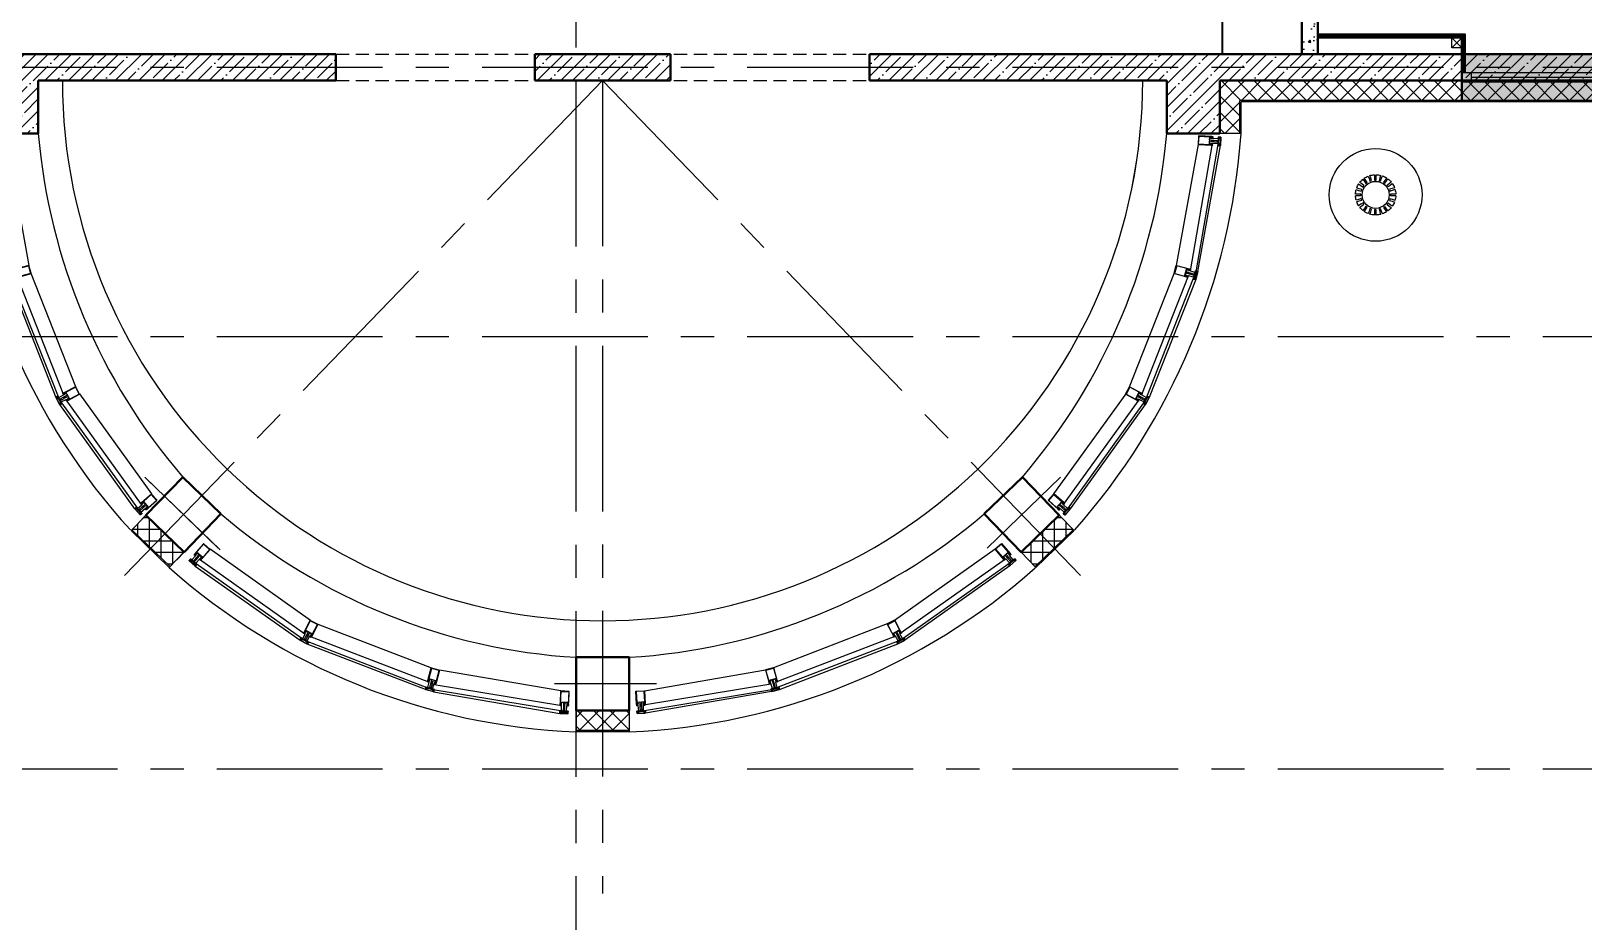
# Model space of a CAD drawing. Header units: millimetres. Extents: x -4447806 to 13389969, y -2188499 to 852203.
# Drawn here: x 4057591 to 4069295, y -611788 to -605075 of the extents above; entities that cross this region are included whole.
import ezdxf
from ezdxf import colors
from ezdxf.entities.mleader import LeaderData, LeaderLine
from ezdxf.math import Vec2, Vec3

# ---------------------------------------------------------------- set-up
doc = ezdxf.new("R2010")
doc.units = ezdxf.units.MM
doc.linetypes.add('ADSK_Штриховая_ш2 п1', pattern=[3, 2, -1])
doc.linetypes.add('CENTER', pattern=[2, 1.25, -0.25, 0.25, -0.25])
for name, color, linetype, lineweight in [('_0', 250, 'Continuous', 9), ('АР_Навесной фасад', 147, 'Continuous', 5), ('АР_Окна БЛОК', 250, 'Continuous', 13), ('АР_Оси', 195, 'Continuous', 9), ('АР_Отметки', 250, 'Continuous', 15), ('АР_Перегородки витражные', 152, 'Continuous', 13), ('АР_Перегородки газоблок', 165, 'Continuous', 30), ('АР_Перегородки газоблок_Штрих', 165, 'Continuous', 5), ('АР_Подоконники', 163, 'Continuous', 9), ('АР_Сущ Несущая стена', 216, 'Continuous', 30), ('АР_тонкая линия', 250, 'Continuous', 0), ('АР_Утеплитель', 250, 'Continuous', 9), ('АР_Штриховка монолит', 250, 'Continuous', 9), ('ОБОРУДОВАНИЕ', 253, 'Continuous', 5)]:
    doc.layers.add(name, color=color, linetype=linetype, lineweight=lineweight)
doc.layers.add('ТХ_подиум скрыть', color=7, linetype='Continuous')
doc.styles.add('ISOCPEUR', font='isocpeur.ttf', dxfattribs={"width": 0.7})
pattern_1 = [(45, (3969483.65, -672094.8), (-88.38835, 88.38835), []), (45, (3969572.04, -672094.8), (-88.38835, 88.38835), [156.25, -31.25, 0, -31.25])]
pattern_2 = [(45, (4104421.79, -672094.8), (-61.87184, 61.87184), []), (135, (4104421.79, -672094.8), (-61.87184, -61.87184), [])]
pattern_3 = [(90, (4104421.79, -672094.8), (-87.5, 0), []), (180, (4104421.79, -672094.8), (-7e-15, -87.5), [])]
pattern_4 = [(335.76716334, (-69115.3163, 318510.941), (0.651582564, 1.447617495), []), (65.76716334, (-69115.3163, 318510.941), (-1.447617495, 0.651582564), [])]

# ---------------------------------------------------------------- blocks, each defined once
blk = doc.blocks.new('стойка витр.')
h = blk.add_hatch()
h.set_pattern_fill('ANSI37', scale=0.5, angle=-69.2328)
h.set_pattern_definition(pattern_4)
edge = h.paths.add_edge_path()
edge.add_line((-23, 14), (-23, 15))
edge.add_arc((-23, 15), 0.427, 20.7605, 72.3)
edge.add_arc((-23, 16), 0.427, 110.764, 252.288, ccw=False)
edge.add_line((-23, 16), (-22, 16))
edge.add_arc((-22, 16), 0.183, 20.749, 110.7854, ccw=False)
edge.add_line((-22, 16), (-22, 16))
edge.add_arc((-22, 16), 0.183, 200.7666, 335.778)
edge.add_line((-22, 16), (-21, 18))
edge.add_arc((-22, 18), 0.637, 344.3928, 381.7249)
edge.add_line((-21, 18), (-23, 22))
edge.add_arc((-23, 22), 0.637, 19.8094, 57.1415)
edge.add_line((-23, 22), (-24, 23))
edge.add_arc((-24, 23), 0.183, 65.7564, 200.7677)
edge.add_line((-25, 23), (-24, 23))
edge.add_arc((-25, 23), 0.183, -69.251, 20.7854, ccw=False)
edge.add_line((-25, 23), (-26, 22))
edge.add_arc((-26, 23), 0.427, 149.2464, 290.7703, ccw=False)
edge.add_arc((-27, 23), 0.427, 329.2344, 380.7738)
edge.add_line((-26, 23), (-27, 24))
edge.add_arc((-27, 24), 0.183, 20.749, 110.7854)
edge.add_line((-27, 24), (-33, 22))
edge.add_arc((-33, 21), 0.306, 107.612, 200.6883)
edge.add_line((-34, 21), (-33, 21))
edge.add_arc((-33, 21), 0.304, 200.7453, 225.8124)
edge.add_line((-33, 21), (-32, 19))
edge.add_arc((-32, 19), 0.305, -108.8628, 45.7814, ccw=False)
edge.add_arc((-29, 28), 9.95, 231.9543, 250.0412, ccw=False)
edge.add_arc((-35, 20), 0.4, 42.3093, 119.225)
edge.add_arc((-35, 20), 0.602, 134.395, 228.6478)
edge.add_arc((-29, 28), 11, 232.0873, 240.8889)
edge.add_arc((-37, 13), 6.09, 40.7589, 60.6144, ccw=False)
edge.add_arc((-33, 17), 0.305, -34.8959, 41.6027, ccw=False)
edge.add_line((-32, 16), (-33, 16))
edge.add_arc((-33, 16), 0.305, 145.1101, 256.4243)
edge.add_line((-33, 15), (-32, 15))
edge.add_arc((-32, 15), 0.305, -34.8899, 76.4243, ccw=False)
edge.add_line((-32, 15), (-32, 14))
edge.add_arc((-32, 14), 0.305, 145.1101, 256.4243)
edge.add_line((-32, 13), (-31, 13))
edge.add_arc((-31, 13), 0.305, -24.2247, 76.4204, ccw=False)
edge.add_line((-31, 13), (-32, 11))
edge.add_arc((-31, 11), 0.305, 155.7711, 290.7403)
edge.add_line((-31, 11), (-23, 14))
edge.add_arc((-23, 14), 0.183, 290.749, 380.749)
edge = h.paths.add_edge_path(flags=16)
edge.add_line((-23, 21), (-22, 19))
edge.add_arc((-23, 18), 0.541, -69.2328, 20.7672, ccw=False)
edge.add_line((-23, 18), (-23, 18))
edge.add_arc((-24, 18), 0.541, 200.7672, 290.7672, ccw=False)
edge.add_line((-24, 18), (-25, 20))
edge.add_arc((-25, 20), 0.541, 110.7672, 200.7672, ccw=False)
edge.add_line((-25, 21), (-24, 21))
edge.add_arc((-24, 21), 0.541, 20.7672, 110.7672, ccw=False)
edge = h.paths.add_edge_path(flags=16)
edge.add_line((-27, 20), (-26, 17))
edge.add_arc((-26, 17), 0.541, -69.2328, 20.7672, ccw=False)
edge.add_line((-26, 16), (-28, 15))
edge.add_arc((-28, 16), 0.541, 200.7672, 290.7672, ccw=False)
edge.add_line((-29, 15), (-30, 19))
edge.add_arc((-30, 19), 0.541, 110.7672, 200.7672, ccw=False)
edge.add_line((-30, 20), (-28, 21))
edge.add_arc((-27, 20), 0.541, 20.7672, 110.7672, ccw=False)
h = blk.add_hatch()
h.set_pattern_fill('ANSI37', scale=0.5, angle=-69.2328)
h.set_pattern_definition([(335.76716334, (-69115.9168, 318510.7132), (0.651582564, 1.447617495), []), (65.76716334, (-69115.9168, 318510.7132), (-1.447617495, 0.651582564), [])])
edge = h.paths.add_edge_path()
edge.add_arc((-61, -46), 0.549, 155.7657, 200.7672)
edge.add_line((-62, -46), (-61, -44))
edge.add_arc((-61, -44), 0.183, 20.7672, 155.7657)
edge.add_line((-61, -44), (-61, -45))
edge.add_arc((-61, -45), 0.183, 200.7672, 290.7672)
edge.add_line((-61, -45), (-59, -44))
edge.add_arc((-60, -44), 0.427, -69.2328, 72.2936)
edge.add_arc((-59, -43), 0.427, 200.7672, 252.2936)
edge.add_line((-60, -43), (-63, -35))
edge.add_arc((-63, -34), 0.305, 110.7672, 200.7672)
edge.add_line((-63, -34), (-61, -33))
edge.add_arc((-60, -34), 0.304, 76.4029, 110.7672)
edge.add_line((-60, -33), (-60, -34))
edge.add_arc((-108, -56), 53, 16.7114, 24.8229)
edge.add_line((-57, -41), (-58, -41))
edge.add_arc((-58, -41), 0.305, 145.1109, 256.4234)
edge.add_line((-58, -42), (-57, -42))
edge.add_arc((-57, -42), 0.305, -34.8891, 76.4234)
edge.add_line((-57, -42), (-57, -43))
edge.add_arc((-57, -43), 0.305, 145.1109, 256.4234)
edge.add_line((-57, -44), (-56, -44))
edge.add_arc((-56, -44), 0.305, -34.8891, 76.4234)
edge.add_line((-56, -44), (-56, -45))
edge.add_arc((-56, -45), 0.305, 145.1109, 256.4234)
edge.add_line((-56, -46), (-55, -46))
edge.add_arc((-56, -46), 0.305, -34.8891, 76.4234)
edge.add_line((-55, -46), (-56, -47))
edge.add_arc((-56, -47), 0.305, 145.1109, 256.4234)
edge.add_line((-56, -47), (-55, -48))
edge.add_arc((-55, -48), 0.305, -34.8891, 76.4234)
edge.add_line((-55, -48), (-55, -49))
edge.add_arc((-55, -49), 0.305, 145.1109, 256.4234)
edge.add_line((-55, -49), (-54, -50))
edge.add_arc((-54, -50), 0.305, -34.8891, 76.4234)
edge.add_line((-54, -50), (-54, -51))
edge.add_arc((-54, -51), 0.305, 145.1109, 256.4234)
edge.add_line((-54, -51), (-53, -51))
edge.add_arc((-53, -52), 0.305, -43.6751, 76.4279)
edge.add_line((-53, -52), (-54, -53))
edge.add_arc((-54, -53), 0.305, 136.3286, 262.7471)
edge.add_arc((-55, -61), 7.99, 59.586, 82.7471)
edge.add_arc((-51, -54), 0.305, 253.291, 419.586)
edge.add_arc((-53, -61), 6.03, 73.291, 110.7672)
edge.add_line((-55, -55), (-55, -55))
edge.add_arc((-55, -55), 0.427, 200.7672, 290.7672)
edge.add_line((-55, -55), (-57, -51))
edge.add_arc((-56, -51), 0.427, 149.2366, 200.7672)
edge.add_arc((-57, -51), 0.427, -30.7634, 40.0143)
edge.add_arc((-57, -51), 0.427, 40.0005, 110.7672)
edge.add_line((-57, -50), (-58, -51))
edge.add_arc((-58, -51), 0.183, 110.7672, 200.7672)
edge.add_line((-58, -51), (-58, -51))
edge.add_arc((-59, -51), 0.183, 245.7686, 380.7672)
edge.add_line((-59, -51), (-60, -51))
edge.add_arc((-60, -50), 0.549, 200.7672, 245.7686)
edge.add_line((-60, -50), (-62, -46))
edge = h.paths.add_edge_path(flags=16)
edge.add_arc((-59, -49), 0.541, 200.7672, 290.7672)
edge.add_line((-61, -47), (-60, -49))
edge.add_arc((-60, -47), 0.541, 110.7672, 200.7672)
edge.add_line((-59, -46), (-60, -46))
edge.add_arc((-59, -46), 0.541, 20.7672, 110.7672)
edge.add_line((-58, -48), (-59, -46))
edge.add_arc((-58, -49), 0.541, -69.2328, 20.7672)
edge.add_line((-59, -50), (-58, -49))
h = blk.add_hatch()
h.set_pattern_fill('ANSI37', scale=0.5, angle=-69.2328)
h.set_pattern_definition(pattern_4)
edge = h.paths.add_edge_path()
edge.add_line((-8, -26), (-7, -27))
edge.add_arc((-8, -27), 0.427, -30.7656, 20.7738, ccw=False)
edge.add_arc((-7, -27), 0.427, 149.2464, 290.7703)
edge.add_line((-7, -28), (-6, -27))
edge.add_arc((-6, -27), 0.183, 290.749, 380.7854)
edge.add_line((-6, -27), (-6, -27))
edge.add_arc((-6, -27), 0.183, 65.7564, 200.7677, ccw=False)
edge.add_line((-5, -27), (-4, -27))
edge.add_arc((-4, -28), 0.637, 19.8094, 57.1415, ccw=False)
edge.add_line((-4, -28), (-2, -31))
edge.add_arc((-3, -32), 0.637, -15.6072, 21.7249, ccw=False)
edge.add_line((-2, -32), (-3, -33))
edge.add_arc((-3, -33), 0.183, 200.7666, 335.778, ccw=False)
edge.add_line((-3, -33), (-3, -33))
edge.add_arc((-3, -33), 0.183, 20.749, 110.7854)
edge.add_line((-3, -33), (-4, -34))
edge.add_arc((-4, -34), 0.427, 110.764, 252.288)
edge.add_arc((-5, -35), 0.427, 20.7605, 72.3, ccw=False)
edge.add_line((-4, -35), (-4, -36))
edge.add_arc((-4, -36), 0.183, -69.251, 20.7854, ccw=False)
edge.add_line((-4, -36), (-11, -38))
edge.add_arc((-11, -38), 0.306, 200.846, 293.9223, ccw=False)
edge.add_line((-11, -38), (-11, -38))
edge.add_arc((-11, -37), 0.304, 175.722, 200.789, ccw=False)
edge.add_line((-11, -37), (-11, -35))
edge.add_arc((-12, -35), 0.305, 355.7529, 510.3972)
edge.add_arc((-3, -40), 9.95, 151.4932, 169.58)
edge.add_arc((-13, -38), 0.4, 282.3093, 359.225, ccw=False)
edge.add_arc((-13, -38), 0.602, 172.8865, 267.1393, ccw=False)
edge.add_arc((-3, -40), 11, 160.6454, 169.447, ccw=False)
edge.add_arc((-19, -34), 6.09, 340.92, 360.7754)
edge.add_arc((-13, -34), 0.305, 359.9316, 436.4302)
edge.add_line((-13, -34), (-14, -34))
edge.add_arc((-14, -33), 0.305, 145.1101, 256.4243, ccw=False)
edge.add_line((-14, -33), (-14, -32))
edge.add_arc((-14, -32), 0.305, 325.1101, 436.4243)
edge.add_line((-14, -32), (-15, -32))
edge.add_arc((-15, -31), 0.305, 145.1101, 256.4243, ccw=False)
edge.add_line((-15, -31), (-14, -30))
edge.add_arc((-15, -30), 0.305, 325.1139, 425.759)
edge.add_line((-15, -30), (-16, -29))
edge.add_arc((-16, -29), 0.305, 110.794, 245.7633, ccw=False)
edge.add_line((-16, -29), (-8, -26))
edge.add_arc((-8, -26), 0.183, 20.7854, 110.7854, ccw=False)
edge = h.paths.add_edge_path(flags=16)
edge.add_line((-3, -31), (-4, -29))
edge.add_arc((-5, -29), 0.541, 20.7672, 110.7672)
edge.add_line((-5, -28), (-6, -29))
edge.add_arc((-6, -29), 0.541, 110.7672, 200.7672)
edge.add_line((-6, -29), (-5, -32))
edge.add_arc((-5, -32), 0.541, 200.7672, 290.7672)
edge.add_line((-5, -32), (-4, -32))
edge.add_arc((-4, -31), 0.541, 290.7672, 380.7672)
edge = h.paths.add_edge_path(flags=16)
edge.add_line((-7, -33), (-8, -29))
edge.add_arc((-9, -30), 0.541, 20.7672, 110.7672)
edge.add_line((-9, -29), (-11, -30))
edge.add_arc((-11, -31), 0.541, 110.7672, 200.7672)
edge.add_line((-11, -31), (-10, -34))
edge.add_arc((-10, -34), 0.541, 200.7672, 290.7672)
edge.add_line((-9, -35), (-7, -34))
edge.add_arc((-7, -33), 0.541, 290.7672, 380.7672)
at = {"lineweight": 0, "ltscale": 100, "transparency": 33554687}
for points in [[(-69, -58), (-90, -2), (-90, -1), (-89, -1), (-89, -1), (-88, -3), (-87, -3), (-87, -3), (-86, -3), (-87, -1), (-87, 0), (-82, 2), (-81, 1), (-80, 1), (-77, 4), (-78, 5), (-90, 0), (-91, -2), (-70, -59), (-68, -60), (-55, -55), (-55, -54), (-59, -54), (-59, -54), (-60, -56), (-65, -58), (-66, -57), (-67, -55), (-67, -55), (-68, -55), (-68, -56), (-67, -58), (-67, -58), (-68, -59)], [(66, 59), (-27, 24), (-26, 22), (-25, 22), (-25, 22), (-25, 23), (-21, 25), (-19, 21), (-19, 21), (-19, 21), (-18, 17), (-22, 16), (-23, 17), (-23, 16), (-23, 16), (-23, 14), (-17, 16), (-16, 17), (-15, 20), (-15, 20), (-17, 24), (-17, 25), (-17, 25), (-14, 27), (-12, 26), (-4, 5), (-5, 4), (-33, -7), (-33, -7), (-32, -8), (-31, -9), (-30, -9), (-30, -9), (-29, -9), (-29, -8), (-28, -9), (-27, -8), (-27, -8), (-26, -8), (-25, -7), (-25, -7), (-25, -7), (-24, -7), (-24, -6), (-23, -7), (-22, -6), (-22, -6), (-21, -6), (-20, -6), (-20, -5), (-20, -5), (-19, -5), (-18, -4), (-18, -5), (-17, -4), (-15, -5), (-15, -6), (-16, -8), (-16, -9), (-16, -8), (-17, -9), (-18, -9), (-18, -9), (-19, -9), (-19, -10), (-20, -10), (-21, -10), (-21, -11), (-21, -10), (-23, -11), (-23, -11), (-23, -11), (-24, -11), (-24, -12), (-25, -12), (-26, -12), (-26, -13), (-26, -12), (-28, -13), (-28, -13), (-28, -13), (-29, -13), (-29, -14), (-30, -15), (-29, -16), (-29, -16), (-1, -6), (0, -6), (8, -28), (8, -29), (4, -31), (3, -30), (3, -29), (2, -25), (2, -25), (-1, -23), (-2, -23), (-8, -25), (-7, -27), (-6, -28), (-6, -27), (-6, -26), (-2, -25), (0, -28), (0, -28), (0, -29), (1, -32), (-4, -34), (-4, -33), (-4, -33), (-5, -34), (-4, -36), (89, -1), (89, 1), (67, 59)], [(64, 56), (85, 0), (11, -28), (-11, 28)]]:
    blk.add_lwpolyline(points, close=True, dxfattribs=at)
for points in [[(-74, -6), (-74, -6), (-75, -6), (-74, -7), (-77, -8, -0.414362), (-77, -8), (-79, -2, -0.414326), (-79, 0), (-77, 0), (-77, -1), (-76, 0), (-76, 0), (-77, 3, 0.551224), (-78, 4), (-80, 1, -0.267349), (-81, 1), (-82, 1, 0.249629), (-83, 1), (-86, -2, 0.827043), (-86, -3), (-82, -2, -0.414326), (-81, -2), (-78, -9, 0.414326), (-77, -10), (-76, -9, -0.082799), (-72, -16), (-68, -26), (-68, -26), (-68, -26), (-65, -35, -0.082799), (-63, -43), (-64, -44, 0.414326), (-65, -45), (-62, -52, -0.414326), (-62, -53), (-66, -55, 0.827043), (-66, -56), (-61, -56, 0.249629), (-61, -55), (-60, -54, -0.267349), (-59, -54), (-56, -54, 0.551224), (-56, -54), (-57, -51), (-57, -50), (-58, -50), (-58, -51), (-59, -52, -0.414326), (-60, -51), (-63, -45, -0.414362), (-63, -45), (-60, -44), (-60, -45), (-60, -45), (-59, -44)], [(-32, -8), (-33, -7, 0.523933), (-33, -7), (-64, -19, 0.414326), (-65, -20), (-64, -21, 0.410627), (-63, -21), (-63, -21, 0.492552), (-63, -21), (-63, -20, -0.441111), (-63, -20), (-61, -19, -0.208057), (-60, -19, -0.000016), (-57, -21, -0.439819), (-56, -22, -0.000016), (-58, -25, -0.208057), (-58, -26), (-60, -27, -0.441111), (-60, -26), (-61, -26, 0.492552), (-61, -26), (-61, -26, 0.410627), (-62, -27), (-61, -28, 0.414326), (-61, -28), (-30, -17, 0.523933), (-29, -16), (-30, -15)]]:
    blk.add_lwpolyline(points, format="xyb", close=True, dxfattribs=at)
at = {"color": 7, "lineweight": 0, "ltscale": 100, "transparency": 33554687}
for points in [[(-74, 3, 0.57795), (-74, 4), (-75, 4, -0.615334), (-75, 4, 0.101403), (-74, 7, 0.887085), (-74, 7, -0.164997), (-77, 5), (-77, 5, 0.414304), (-78, 4), (-76, 1, 0.228696), (-76, 1, -0.319049), (-76, 0, -0.319002), (-76, 0), (-77, -1, -0.4144), (-77, -1), (-78, 0, 0.668339), (-78, 0), (-79, -2, 0.198883), (-79, -2), (-77, -6, 0.198883), (-77, -7), (-75, -7, 0.668339), (-75, -7), (-75, -7, -0.4144), (-75, -7), (-74, -6, -0.710202), (-73, -7, 0.228696), (-73, -7), (-70, -16, 0.414362), (-70, -16), (-67, -15, 0.151171), (-67, -15), (-67, -15, 0.035408), (-70, -8), (-71, -7, -0.527868), (-71, -7), (-70, -6, 0.527868), (-71, -6), (-72, -5, -0.527868), (-72, -5), (-71, -4, 0.527868), (-71, -4), (-72, -4, -0.527868), (-72, -3), (-72, -2, 0.527868), (-72, -2), (-73, -2, -0.527868), (-73, -1), (-73, 0, 0.527868), (-73, 0), (-74, 0, -0.527868), (-74, 1), (-73, 1, 0.527868), (-74, 2), (-74, 2, -0.527868), (-75, 3)], [(-23, 14), (-23, 15, 0.228752), (-23, 15, -0.710164), (-23, 16), (-22, 16, -0.4144), (-22, 16), (-22, 16, 0.66825), (-22, 16), (-21, 18, 0.164348), (-21, 18), (-23, 22, 0.164348), (-23, 22), (-24, 23, 0.66825), (-25, 23), (-24, 23, -0.4144), (-25, 23), (-26, 22, -0.710164), (-26, 23, 0.228752), (-26, 23), (-27, 24, 0.4144), (-27, 24), (-33, 22, 0.430028), (-34, 21), (-33, 21, 0.109814), (-33, 21), (-32, 19, -0.800036), (-32, 18, -0.079083), (-35, 20, 0.348803), (-35, 20, 0.436125), (-35, 19, 0.038423), (-34, 18, -0.086853), (-32, 17, -0.346763), (-32, 16), (-33, 16, 0.527877), (-33, 15), (-32, 15, -0.527877), (-32, 15), (-32, 14, 0.527877), (-32, 13), (-31, 13, -0.469739), (-31, 13), (-32, 11, 0.667984), (-31, 11), (-23, 14, 0.414214)], [(-53, -51, -0.57795), (-53, -52), (-54, -53, 0.615334), (-54, -53, -0.101403), (-51, -54, -0.887085), (-51, -55, 0.164997), (-55, -55), (-55, -55, -0.414304), (-55, -55), (-57, -51, -0.228696), (-57, -51, 0.319049), (-57, -50, 0.319002), (-57, -50), (-58, -51, 0.4144), (-58, -51), (-58, -51, -0.668339), (-59, -51), (-60, -51, -0.198883), (-60, -50), (-62, -46, -0.198883), (-62, -46), (-61, -44, -0.668339), (-61, -44), (-61, -45, 0.4144), (-61, -45), (-59, -44, 0.710202), (-59, -43, -0.228696), (-60, -43), (-63, -35, -0.414362), (-63, -34), (-61, -33, -0.151171), (-60, -33), (-60, -34, -0.035408), (-57, -41), (-58, -41, 0.527868), (-58, -42), (-57, -42, -0.527868), (-57, -42), (-57, -43, 0.527868), (-57, -44), (-56, -44, -0.527868), (-56, -44), (-56, -45, 0.527868), (-56, -46), (-55, -46, -0.527868), (-55, -46), (-56, -47, 0.527868), (-56, -47), (-55, -48, -0.527868), (-55, -48), (-55, -49, 0.527868), (-55, -49), (-54, -50, -0.527868), (-54, -50), (-54, -51, 0.527868), (-54, -51)], [(-8, -26), (-7, -27, -0.228752), (-7, -27, 0.710164), (-7, -28), (-6, -27, 0.4144), (-6, -27), (-6, -27, -0.66825), (-5, -27), (-4, -27, -0.164348), (-4, -28), (-2, -31, -0.164348), (-2, -32), (-3, -33, -0.66825), (-3, -33), (-3, -33, 0.4144), (-3, -33), (-4, -34, 0.710164), (-4, -34, -0.228752), (-4, -35), (-4, -36, -0.4144), (-4, -36), (-11, -38, -0.430028), (-11, -38), (-11, -38, -0.109814), (-11, -37), (-11, -35, 0.800036), (-12, -35, 0.079083), (-13, -38, -0.348803), (-13, -38, -0.436125), (-14, -38, -0.038423), (-13, -36, 0.086853), (-13, -34, 0.346763), (-13, -34), (-14, -34, -0.527877), (-14, -33), (-14, -32, 0.527877), (-14, -32), (-15, -32, -0.527877), (-15, -31), (-14, -30, 0.469739), (-15, -30), (-16, -29, -0.667984), (-16, -29), (-8, -26, -0.414214)]]:
    blk.add_lwpolyline(points, format="xyb", close=True, dxfattribs=at)
for points in [[(-72, 0), (-73, 0)], [(-27, 24), (-27, 24)], [(-23, 14), (-23, 14)]]:
    blk.add_lwpolyline(points, dxfattribs=at)
blk.add_lwpolyline([(-73, 0), (-55, -48), (-54, -48), (-72, 0)], close=True)
at = {"lineweight": 0, "ltscale": 100, "transparency": 33554687}
for points in [[(-70, -6), (-69, -6), (-31, 9), (-31, 9), (-31, 11)], [(-56, -42), (-56, -41), (-17, -27), (-17, -27), (-16, -29)]]:
    blk.add_lwpolyline(points, dxfattribs=at)
at = {"color": 7}
for points in [[(-27, 20), (-26, 17, -0.414214), (-26, 16), (-28, 15, -0.414214), (-29, 15), (-30, 19, -0.414214), (-30, 20), (-28, 21, -0.414214)], [(-23, 21), (-22, 19, -0.414214), (-23, 18), (-23, 18, -0.414214), (-24, 18), (-25, 20, -0.414214), (-25, 21), (-24, 21, -0.414214)], [(-75, -2), (-74, -4, -0.414214), (-75, -5), (-76, -5, -0.414214), (-77, -5), (-78, -3, -0.414214), (-77, -2), (-76, -2, -0.414214)], [(-58, -48), (-59, -46, 0.414214), (-59, -46), (-60, -46, 0.414214), (-61, -47), (-60, -49, 0.414214), (-59, -50), (-58, -49, 0.414214)], [(-7, -33), (-8, -29, 0.414214), (-9, -29), (-11, -30, 0.414214), (-11, -31), (-10, -34, 0.414214), (-9, -35), (-7, -34, 0.414214)], [(-3, -31), (-4, -29, 0.414214), (-5, -28), (-6, -29, 0.414214), (-6, -29), (-5, -32, 0.414214), (-5, -32), (-4, -32, 0.414214)]]:
    blk.add_lwpolyline(points, format="xyb", close=True, dxfattribs=at)
at = {"color": 7, "lineweight": 0, "ltscale": 100, "transparency": 33554687}
blk.add_arc((-33, 21), 0.305, 110.7562, 200.7779, dxfattribs=at)
blk = doc.blocks.new('A$Ccadbda81')
at = {"layer": 'АР_Перегородки витражные', "color": 5}
for p, q in [((89, -1005), (-114, -61)), ((-95, -53), (104, -1006)), ((145, -997), (-54, -43)), ((55, -46), (251, -953)), ((508, -1935), (124, -1053)), ((163, -1037), (546, -1918)), ((636, -1855), (270, -1012)), ((108, -1064), (489, -1941)), ((533, -1980), (1130, -2751)), ((1163, -2725), (567, -1955)), ((666, -1908), (1236, -2643)), ((1113, -2760), (520, -1993))]:
    blk.add_line(p, q, dxfattribs=at)
at = {"layer": 'АР_Перегородки витражные', "xscale": -1}
for p, rotation in [((-31, -22), 206.0439613467204), ((1196, -2723), 244.0437384224219)]:
    blk.add_blockref('стойка витр.', p, dxfattribs=dict(at, rotation=rotation))
at = {"layer": 'АР_Перегородки витражные'}
for p, rotation in [((181, -1008), 357.0718620546067), ((579, -1924), 9.301548555461455)]:
    blk.add_blockref('стойка витр.', p, dxfattribs=dict(at, rotation=rotation))
blk = doc.blocks.new('M_Сток крыши - Сетчатый фильтр 380 мм - Слив 200 мм 2-3193379-Кровля')
at = {"layer": 'ОБОРУДОВАНИЕ', "color": 3, "lineweight": 20, "flags": 128}
for points in [[(-70, 88), (-82, 104), (-93, 120)], [(-83, 128), (-71, 112), (-59, 95)], [(-40, 105), (-46, 124), (-52, 143)], [(-40, 147), (-34, 128), (-28, 109)], [(-6, 112), (-6, 132), (-6, 152)], [(6, 152), (6, 132), (6, 112)], [(28, 109), (34, 128), (40, 147)], [(52, 143), (46, 124), (40, 105)], [(59, 95), (71, 112), (83, 128)], [(93, 120), (82, 104), (70, 88)], [(-152, 9), (-132, 9), (-112, 9)], [(-108, 31), (-127, 37), (-146, 44)], [(-142, 56), (-123, 49), (-104, 43)], [(-93, 63), (-109, 74), (-126, 86)], [(-118, 96), (-102, 85), (-86, 73)], [(86, 73), (102, 85), (118, 96)], [(126, 86), (109, 74), (93, 63)], [(104, 43), (123, 49), (142, 56)], [(146, 44), (127, 37), (108, 31)], [(112, 9), (132, 9), (152, 9)], [(-112, -4), (-132, -4), (-152, -4)], [(-147, -38), (-128, -32), (-109, -26)], [(-106, -38), (-125, -44), (-144, -51)], [(-128, -82), (-112, -71), (-96, -59)], [(-88, -69), (-105, -81), (-121, -93)], [(-96, -118), (-84, -102), (-72, -86)], [(-62, -94), (-74, -110), (-86, -126)], [(-54, -143), (-48, -124), (-42, -104)], [(-29, -108), (-36, -128), (-42, -147)], [(-6, -152), (-6, -132), (-6, -112)], [(6, -112), (6, -132), (6, -152)], [(42, -147), (36, -128), (29, -108)], [(42, -104), (48, -124), (54, -143)], [(86, -126), (74, -110), (62, -94)], [(72, -86), (84, -102), (96, -118)], [(121, -93), (105, -81), (88, -69)], [(96, -59), (112, -71), (128, -82)], [(144, -51), (125, -44), (106, -38)], [(109, -26), (128, -32), (147, -38)], [(152, -4), (132, -4), (112, -4)]]:
    blk.add_lwpolyline(points, dxfattribs=at)
at = {"layer": 'ОБОРУДОВАНИЕ', "color": 3, "lineweight": 20}
for radius, start, end in [(350, 360, 180), (152, 127.775, 140.7677), (152, 110.0657, 122.9987), (152, 92.388, 105.2896), (152, 74.7104, 87.612), (152, 57.0013, 69.9343), (152, 39.2323, 52.225), (152, 163.3962, 176.5684), (152, 145.5443, 158.6195), (112, 175.3454, 180), (112, 157.4148, 163.893), (102, 360, 180), (112, 139.6161, 146.0938), (112, 121.9295, 128.4067), (112, 104.3243, 110.801), (112, 86.7618, 93.2382), (112, 69.199, 75.6757), (112, 51.5933, 58.0705), (112, 33.9062, 40.3839), (112, 16.107, 22.5852), (112, 360, 4.6546), (152, 21.3805, 34.4557), (152, 3.4316, 16.6038), (350, 180, 360), (152, 181.3452, 194.6195), (152, 199.3962, 212.7677), (152, 217.5443, 230.9987), (112, 180, 181.8238), (112, 193.4148, 199.893), (102, 180, 360), (112, 211.6161, 218.0938), (112, 229.9295, 236.4067), (112, 248.3243, 254.801), (112, 266.7618, 273.2382), (112, 285.199, 291.6757), (112, 303.5933, 310.0705), (112, 321.9062, 328.3839), (152, 309.0013, 322.4557), (112, 340.107, 346.5852), (112, 358.1762, 360), (152, 327.2323, 340.6038), (152, 345.3805, 358.6548), (152, 235.775, 249.2896), (152, 254.0657, 267.612), (152, 272.388, 285.9343), (152, 290.7104, 304.225)]:
    blk.add_arc((0, 0), radius, start, end, dxfattribs=at)
blk = doc.blocks.new('A$Ce02d65bd')
at = {"ltscale": 100}
for points in [[(0, 0), (0, 75), (75, 75), (75, 0), (0, 0)], [(0, 0), (75, 75)], [(0, 75), (75, 0)]]:
    blk.add_lwpolyline(points, dxfattribs=at)
blk = doc.blocks.new('_DotSmall')
at = {"color": 0, "linetype": 'ByBlock', "const_width": 0.5}
blk.add_lwpolyline([(-0.0625, 0, 1), (0.0625, 0, 1)], format="xyb", close=True, dxfattribs=at)
blk = doc.blocks.new('*U552')
at = {"true_color": 0xffffff}
h = blk.add_hatch(color=7, dxfattribs=at)
h.dxf.hatch_style = 1
h.paths.add_polyline_path([(-1310, -140), (0, -140), (0, 220), (-1310, 220)])
at = {"lineweight": 30}
for p, q in [((-1310, -140), (-1310, 220)), ((0, -140), (0, 220))]:
    blk.add_line(p, q, dxfattribs=at)
for p, q in [((0, 220), (-1310, 220)), ((-1310, 70), (0, 70)), ((-1310, 0), (0, 0)), ((-1240, 0), (-1240, 70)), ((-1240, 35), (-70, 35)), ((-70, 0), (-70, 70)), ((-1310, -140), (0, -140)), ((-1310, -140), (-1310, -140)), ((-1310, -140), (-1310, -140)), ((0, -140), (0, -140)), ((0, -140), (0, -140))]:
    blk.add_line(p, q)

msp = doc.modelspace()

# ---------------------------------------------------------------- hatches: boundary and pattern name
at = {"layer": 'АР_Перегородки газоблок_Штрих', "ltscale": 100}
h = msp.add_hatch(dxfattribs=at)
h.set_pattern_fill('AR-CONC', color=256, scale=30)
h.set_pattern_definition([(50, (3969483.65, -672094.8), (215.17805, -18.82564), [22.5, -247.5]), (355, (3969483.65, -672094.8), (-41.6254, 225.65764), [18, -198]), (100.45144, (3969501.59, -672096.37), (173.55265, 206.832), [19.12206, -210.34263]), (46.1842, (3969483.65, -672034.8), (320.1724, -49.6558), [33.75, -371.25]), (96.63564, (3969510.34, -672038.94), (280.3986, 292.2356), [28.6831, -315.5141]), (351.18416, (3969483.65, -672034.8), (280.3986, 292.2356), [27, -297]), (21, (3969513.65, -672049.8), (179.07212, -120.78567), [22.5, -247.5]), (326, (3969513.65, -672049.8), (72.9946, 217.545), [18, -198]), (71.45144, (3969528.58, -672059.86), (252.0667, 96.75935), [19.12206, -210.34263]), (37.5, (3969483.654, -672094.8), (3.647957, 99.868156), [0, -195.6, 0, -201, 0, -198.75]), (7.5, (3969483.65, -672094.8), (78.92086, 118.32351), [0, -114.6, 0, -191.1, 0, -75.75]), (327.5, (3969416.754, -672094.8), (160.14673, -6.76646), [0, -75, 0, -234, 0, -310.5]), (317.5, (3969386.75, -672094.8), (174.95585, 30.0315), [0, -97.5, 0, -155.4, 0, -220.5])])
h.paths.add_polyline_path([(4067174.49, -601099.115), (4067174.521, -605249.115), (4067294.521, -605249.115), (4067294.49, -601099.114)])
at = {"layer": 'АР_Утеплитель', "ltscale": 100}
h = msp.add_hatch(dxfattribs=at)
h.set_pattern_fill('ANSI37', color=256, scale=700)
h.set_pattern_definition([(45, (3082459.48, -567735.58), (-61.871843, 61.871843), []), (135, (3082459.48, -567735.58), (-61.871843, -61.871843), [])])
h.paths.add_polyline_path([(4042385.93, -569719.115), (4045515.93, -569719.115), (4045515.93, -572649.115), (4048636.086, -572649.115), (4048636.086, -580669.115), (4044835.93, -580669.115), (4044835.93, -580799.115), (4039445.93, -580799.115), (4039445.93, -589409.115), (4044421.113, -589409.115), (4044421.113, -585444.115), (4079221.113, -585444.115), (4079221.113, -589409.115), (4089721.113, -589409.115), (4089721.113, -607279.115), (4096071.129, -607279.115), (4096071.097, -616989.115), (4082971.113, -616989.115), (4082971.113, -610639.115), (4075091.113, -610639.115), (4075091.113, -605449.115), (4066555.81, -605449.115), (4066555.81, -605849.115), (4066705.81, -605849.115), (4066705.81, -605599.115), (4074941.113, -605599.115), (4074941.113, -610789.115), (4082821.113, -610789.115), (4082821.113, -617139.115), (4096221.097, -617139.115), (4096221.129, -607129.115), (4089871.113, -607129.115), (4089871.113, -589259.115), (4079371.113, -589259.115), (4079371.113, -585294.115), (4044271.113, -585294.115), (4044271.113, -589259.115), (4039595.93, -589259.115), (4039595.93, -580949.115), (4044985.93, -580949.115), (4044985.93, -580819.115), (4048786.086, -580819.115), (4048786.086, -572499.115), (4045665.93, -572499.115), (4045665.93, -569569.115), (4042535.93, -569569.115), (4042535.93, -569175.297), (4042385.468, -569175.297)])
h = msp.add_hatch(dxfattribs=at)
h.set_pattern_fill('ANSI37', color=256, scale=700, angle=45)
h.set_pattern_definition(pattern_3)
h.paths.add_polyline_path([(4058743.841, -609006.457), (4058639.621, -609114.38), (4058351.885, -608836.517), (4058456.062, -608728.638)])
h = msp.add_hatch(dxfattribs=at)
h.set_pattern_fill('ANSI37', color=256, scale=700, angle=45)
h.set_pattern_definition(pattern_3)
h.paths.add_polyline_path([(4065058.347, -609006.457), (4065162.567, -609114.38), (4065450.303, -608836.517), (4065346.126, -608728.638)])
h = msp.add_hatch(dxfattribs=at)
h.set_pattern_fill('ANSI37', color=256, scale=700)
h.set_pattern_definition(pattern_2)
h.paths.add_polyline_path([(4061701.094, -610201.265), (4061701.094, -610351.296), (4062101.094, -610351.296), (4062101.094, -610201.327)])
h = msp.add_hatch(dxfattribs=at)
h.set_pattern_fill('ANSI37', color=256, scale=700)
h.set_pattern_definition(pattern_2)
h.paths.add_polyline_path([(4061701.094, -610201.265), (4061701.094, -610351.296), (4062101.094, -610351.296), (4062101.094, -610201.327)])
at = {"layer": 'АР_Штриховка монолит', "ltscale": 100}
h = msp.add_hatch(dxfattribs=at)
h.set_pattern_fill('ANSI35', color=256, scale=500)
h.set_pattern_definition(pattern_1)
h.paths.add_polyline_path([(4059889.13, -605249.115), (4048676.113, -605249.102), (4048676.113, -605449.128), (4057243.5, -605449.121), (4057243.5, -605849.115), (4057645.681, -605849.115), (4057645.681, -605449.118), (4059889.13, -605449.115)])
h = msp.add_hatch(dxfattribs=at)
h.set_pattern_fill('ANSI35', color=256, scale=500)
h.set_pattern_definition(pattern_1)
h.paths.add_polyline_path([(4062413.133, -605249.115), (4061389.13, -605249.115), (4061389.13, -605449.115), (4062413.133, -605449.115)])
h = msp.add_hatch(dxfattribs=at)
h.set_pattern_fill('ANSI35', color=256, scale=500)
h.set_pattern_definition(pattern_1)
h.paths.add_polyline_path([(4075091.113, -605249.115), (4063913.133, -605249.115), (4063913.133, -605449.115), (4066155.81, -605449.115), (4066155.81, -605849.115), (4066555.81, -605849.115), (4066555.81, -605449.115), (4075091.113, -605449.115)])

# ---------------------------------------------------------------- linework, layer by layer
for points in [[(4068406.113, -605391.026), (4068406.113, -605101.859), (4067294.521, -605101.859)], [(4068393.613, -605391.026), (4068393.613, -605114.359), (4067294.521, -605114.359)], [(4068381.113, -605371.371), (4068381.113, -605126.859), (4067294.521, -605126.859)]]:
    msp.add_lwpolyline(points)
at = {"layer": 'АР_Навесной фасад', "ltscale": 100}
for p, q in [((4074941.113, -605599.115), (4066705.81, -605599.115)), ((4074931.113, -605609.115), (4066715.81, -605609.115)), ((4066715.81, -605849.115), (4066555.81, -605849.115)), ((4058344.938, -608843.71), (4058456.084, -608728.616)), ((4058743.82, -609006.479), (4058632.674, -609121.574)), ((4061701.094, -610201.296), (4061701.094, -610361.296))]:
    msp.add_line(p, q, dxfattribs=at)
at = {"layer": 'АР_Навесной фасад', "color": 18, "ltscale": 100, "true_color": 0x000000}
for points in [[(4066705.81, -605849.115), (4066705.81, -605599.115)], [(4066715.81, -605849.115), (4066715.81, -605609.115)], [(4058457.585, -608727.034), (4058401.964, -608784.631)], [(4065344.603, -608727.034), (4065457.249, -608843.71)], [(4058344.938, -608843.71), (4058632.674, -609121.574)], [(4058351.885, -608836.517), (4058639.621, -609114.38)], [(4065450.303, -608836.517), (4065162.567, -609114.38)], [(4065457.249, -608843.71), (4065169.514, -609121.574)], [(4058745.321, -609004.897), (4058689.629, -609062.595)], [(4065056.867, -609004.897), (4065169.5, -609121.587)], [(4061701.113, -610199.115), (4061701.094, -610279.306)], [(4061701.132, -610199.115), (4061701.113, -610279.306)], [(4062101.113, -610199.115), (4062101.113, -610361.367)], [(4062101.094, -610351.296), (4061701.094, -610351.296)], [(4062101.094, -610361.296), (4061701.094, -610361.296)]]:
    msp.add_lwpolyline(points, dxfattribs=at)
at = {"layer": 'АР_Оси', "linetype": 'CENTER', "ltscale": 1000}
for p, q in [((4061701.113, -618700.387), (4061701.113, -584392.909)), ((4014992.357, -605349.115), (4098589.522, -605349.115)), ((4061901.113, -605449.115), (4058295.836, -609182.488)), ((4061901.113, -605449.115), (4061901.113, -611581.192)), ((4061901.113, -605449.115), (4065506.39, -609182.488)), ((4014992.357, -607379.115), (4098589.522, -607379.115)), ((4058448.363, -608440.077), (4059001.953, -608974.673)), ((4058463.603, -608454.813), (4059017.193, -608989.409)), ((4065353.844, -608440.077), (4064800.254, -608974.673)), ((4065353.863, -608440.077), (4064800.273, -608974.673)), ((4062307.097, -609999.115), (4061537.517, -609999.115)), ((4062307.116, -609999.115), (4061537.536, -609999.115)), ((4014992.357, -610639.115), (4098589.522, -610639.115))]:
    msp.add_line(p, q, dxfattribs=at)
at = {"layer": 'АР_Перегородки газоблок', "ltscale": 100}
for points in [[(4067174.49, -605249.115), (4067174.49, -601099.115)], [(4067294.509, -601099.115), (4067294.521, -605249.115)]]:
    msp.add_lwpolyline(points, dxfattribs=at)
at = {"layer": 'АР_Подоконники', "ltscale": 100}
for centre, start, end in [((4061900.727, -605449.559), 179.9937479, 225.9993704), ((4061900.746, -605449.559), 179.9937479, 225.9993704), ((4061900.727, -605449.559), 314.0080565, 0.0062521), ((4061900.746, -605449.559), 314.0080565, 0.0062521), ((4061900.727, -605449.559), 225.9993704, 270.0051623), ((4061900.746, -605449.559), 225.9993704, 270.0051623), ((4061900.727, -605449.559), 270.0051623, 314.0080565), ((4061900.746, -605449.559), 270.0051623, 314.0080565)]:
    msp.add_arc(centre, 4073.783, start, end, dxfattribs=at)
at = {"layer": 'АР_Сущ Несущая стена', "ltscale": 100}
for p, q in [((4048676.113, -605249.115), (4059889.13, -605249.115)), ((4059889.13, -605449.115), (4059889.13, -605249.115)), ((4061389.13, -605249.115), (4062413.133, -605249.115)), ((4061389.13, -605449.115), (4061389.13, -605249.115)), ((4062413.133, -605449.115), (4062413.133, -605249.115)), ((4063913.133, -605249.115), (4075091.113, -605249.115)), ((4063913.133, -605449.115), (4063913.133, -605249.115)), ((4057645.681, -605449.115), (4059889.13, -605449.115)), ((4061389.13, -605449.115), (4062413.133, -605449.115)), ((4063913.133, -605449.115), (4066155.81, -605449.115)), ((4066555.81, -605449.115), (4075091.113, -605449.115))]:
    msp.add_line(p, q, dxfattribs=at)
for points in [[(4057645.681, -605849.115), (4057645.681, -605449.115)], [(4066155.81, -605849.115), (4066155.81, -605449.115)], [(4066555.81, -605849.115), (4066555.81, -605449.115)], [(4057243.5, -605849.115), (4057645.681, -605849.115)], [(4066555.81, -605849.115), (4066155.81, -605849.115)]]:
    msp.add_lwpolyline(points, dxfattribs=at)
for points in [[(4059023.236, -608717.175), (4058735.5, -608439.311), (4058457.637, -608727.047), (4058745.373, -609004.911)], [(4064779.028, -608717.175), (4065066.764, -608439.311), (4065344.627, -608727.047), (4065056.891, -609004.911)], [(4061701.132, -609799.115), (4062101.132, -609799.115), (4062101.132, -610199.115), (4061701.132, -610199.115)]]:
    msp.add_lwpolyline(points, close=True, dxfattribs=at)
at = {"layer": 'АР_тонкая линия', "linetype": 'ADSK_Штриховая_ш2 п1', "ltscale": 50}
for p, q in [((4059889.13, -605249.115), (4063913.133, -605249.115)), ((4059889.13, -605449.115), (4063913.133, -605449.115))]:
    msp.add_line(p, q, dxfattribs=at)
at = {"layer": 'АР_тонкая линия', "color": 18, "ltscale": 100, "true_color": 0x000000}
for centre, radius, start, end in [((4061907.447, -605580.266), 4831.452, 183.1899064, 222.4105406), ((4062202.394, -605456.277), 4573.634, 184.927309, 220.7092778), ((4061600.688, -605457.968), 4571.866, 319.2994543, 355.0920489), ((4061684.007, -605496.588), 5044.119, 318.5021308, 355.9924059), ((4061975.659, -605264.566), 4542.854, 229.464718, 266.5349996), ((4061826.561, -605264.59), 4542.828, 273.4646149, 310.5351819), ((4061901.072, -605449.168), 4916.196, 228.3312895, 267.6687105), ((4061899.637, -605450.788), 4914.71, 272.3894139, 311.6148887)]:
    msp.add_arc(centre, radius, start, end, dxfattribs=at)
at = {"layer": 'ТХ_подиум скрыть'}
msp.add_lwpolyline([(4066574.49, -605249.115), (4067174.49, -605249.115), (4067174.49, -601099.115), (4066574.49, -601099.115)], close=True, dxfattribs=at)

# ---------------------------------------------------------------- block references
at = {"ltscale": 100, "rotation": 357.9999999999999}
msp.add_blockref('A$Ccadbda81', (4057357.133, -605882.429), dxfattribs=at)
at = {"ltscale": 100, "xscale": -1}
for p, rotation in [((4066445.055, -605882.429), 1.999999999999993), ((4061633.692, -610105.702), 272.4330061418909)]:
    msp.add_blockref('A$Ccadbda81', p, dxfattribs=dict(at, rotation=rotation))
at = {"layer": '_0', "color": 1, "lineweight": -3, "ltscale": 500, "rotation": 180}
msp.add_blockref('A$Ce02d65bd', (4068381.113, -605126.859), dxfattribs=at)
at = {"layer": 'АР_Окна БЛОК', "xscale": -1, "rotation": 180}
msp.add_blockref('*U552', (4069691.113, -605389.115), dxfattribs=at)
at = {"layer": 'АР_тонкая линия', "color": 18, "ltscale": 100, "true_color": 0x000000, "rotation": 87.56699385810907}
msp.add_blockref('A$Ccadbda81', (4062167.979, -610104), dxfattribs=at)
at = {"layer": 'ОБОРУДОВАНИЕ', "xscale": -1, "rotation": 90}
msp.add_blockref('M_Сток крыши - Сетчатый фильтр 380 мм - Слив 200 мм 2-3193379-Кровля', (4067730.831, -606311.132), dxfattribs=at)

# ---------------------------------------------------------------- leaders
at = {"layer": 'АР_Отметки'}
ml = msp.add_multileader_mtext('Standard', dxfattribs=at)
ml.set_content('+12,650', color=256, style='ISOCPEUR')
ml.set_leader_properties(color=256, linetype='Continuous', lineweight=-1)
ml.set_arrow_properties(name='DOTSMALL')
ml.build(insert=Vec2(0, 0))
ml.multileader.update_dxf_attribs({"has_text_frame": 1, "text_left_attachment_type": 4, "text_right_attachment_type": 4, "dogleg_length": 100, "arrow_head_size": 180})
ctx = ml.context
ctx.base_point, ctx.char_height, ctx.arrow_head_size, ctx.landing_gap_size, ctx.plane_origin = Vec3(4173192.858, -616454.571), 250, 180, 50, Vec3(4198428.775, -628077.691)
ctx.left_attachment, ctx.right_attachment = 4, 4
notes = []
notes.append((ctx, [(0, (0, 0, 0), (0, 0), (1, 0), 1, [])]))
ctx.mtext.insert, ctx.mtext.width, ctx.mtext.line_spacing_style, ctx.mtext.flow_direction = Vec3(4173242.858, -616121.238), 852.69703, 2, 5
ml = msp.add_multileader_mtext('Standard', dxfattribs=at)
ml.set_content('+12,200', color=256, style='ISOCPEUR')
ml.set_leader_properties(color=256, linetype='Continuous', lineweight=-1)
ml.set_arrow_properties(name='DOTSMALL')
ml.build(insert=Vec2(0, 0))
ml.multileader.update_dxf_attribs({"has_text_frame": 1, "text_left_attachment_type": 4, "text_right_attachment_type": 4, "dogleg_length": 100, "arrow_head_size": 180})
ctx = ml.context
ctx.base_point, ctx.char_height, ctx.arrow_head_size, ctx.landing_gap_size, ctx.plane_origin = Vec3(4173192.858, -615870.252), 250, 180, 50, Vec3(4198428.775, -627493.371)
ctx.left_attachment, ctx.right_attachment = 4, 4
notes.append((ctx, [(0, (0, 0, 0), (0, 0), (1, 0), 1, [])]))
ctx.mtext.insert, ctx.mtext.width, ctx.mtext.line_spacing_style, ctx.mtext.flow_direction = Vec3(4173242.858, -615536.919), 852.69703, 2, 5
ml = msp.add_multileader_mtext('Standard', dxfattribs=at)
ml.set_content('+11,900', color=256, style='ISOCPEUR')
ml.set_leader_properties(color=256, linetype='Continuous', lineweight=-1)
ml.set_arrow_properties(name='DOTSMALL')
ml.build(insert=Vec2(0, 0))
ml.multileader.update_dxf_attribs({"has_text_frame": 1, "text_left_attachment_type": 4, "text_right_attachment_type": 4, "dogleg_length": 100, "arrow_head_size": 180})
ctx = ml.context
ctx.base_point, ctx.char_height, ctx.arrow_head_size, ctx.landing_gap_size, ctx.plane_origin = Vec3(4224115.308, -615082.206), 250, 180, 50, Vec3(4249351.225, -627229.733)
ctx.left_attachment, ctx.right_attachment = 4, 4
notes.append((ctx, [(0, (0, 0, 0), (0, 0), (1, 0), 1, [])]))
ctx.mtext.insert, ctx.mtext.rotation, ctx.mtext.width, ctx.mtext.line_spacing_style, ctx.mtext.flow_direction = Vec3(4224165.308, -614748.873), 6.283185307, 852.69703, 2, 5
ml = msp.add_multileader_mtext('Standard', dxfattribs=at)
ml.set_content('+8,000', color=256, style='ISOCPEUR')
ml.set_leader_properties(color=256, linetype='Continuous', lineweight=-1)
ml.set_arrow_properties(name='DOTSMALL')
ml.build(insert=Vec2(0, 0))
ml.multileader.update_dxf_attribs({"has_text_frame": 1, "text_left_attachment_type": 4, "text_right_attachment_type": 4, "dogleg_length": 100, "arrow_head_size": 180})
ctx = ml.context
ctx.base_point, ctx.char_height, ctx.arrow_head_size, ctx.landing_gap_size, ctx.plane_origin = Vec3(4086928.371, -613494.71), 250, 180, 50, Vec3(4111814.34, -625819.264)
ctx.left_attachment, ctx.right_attachment = 4, 4
notes.append((ctx, [(0, (0, 0, 0), (0, 0), (1, 0), 1, [])]))
ctx.mtext.insert, ctx.mtext.rotation, ctx.mtext.width, ctx.mtext.line_spacing_style, ctx.mtext.flow_direction = Vec3(4086978.371, -613161.377), 6.283185307, 852.69703, 2, 5
for ctx, leaders in notes:
    for number, flags, end, landing, length, lines in leaders:
        leader = LeaderData()
        leader.index, (leader.has_last_leader_line, leader.has_dogleg_vector, leader.attachment_direction) = number, flags
        leader.last_leader_point, leader.dogleg_vector, leader.dogleg_length = Vec3(end), Vec3(landing), length
        for number, points, colour, breaks in lines:
            line = LeaderLine()
            line.index, line.vertices, line.color, line.breaks = number, Vec3.list(points), colors.encode_raw_color(colour), breaks
            leader.lines.append(line)
        ctx.leaders.append(leader)

doc.saveas('drawing.dxf')
